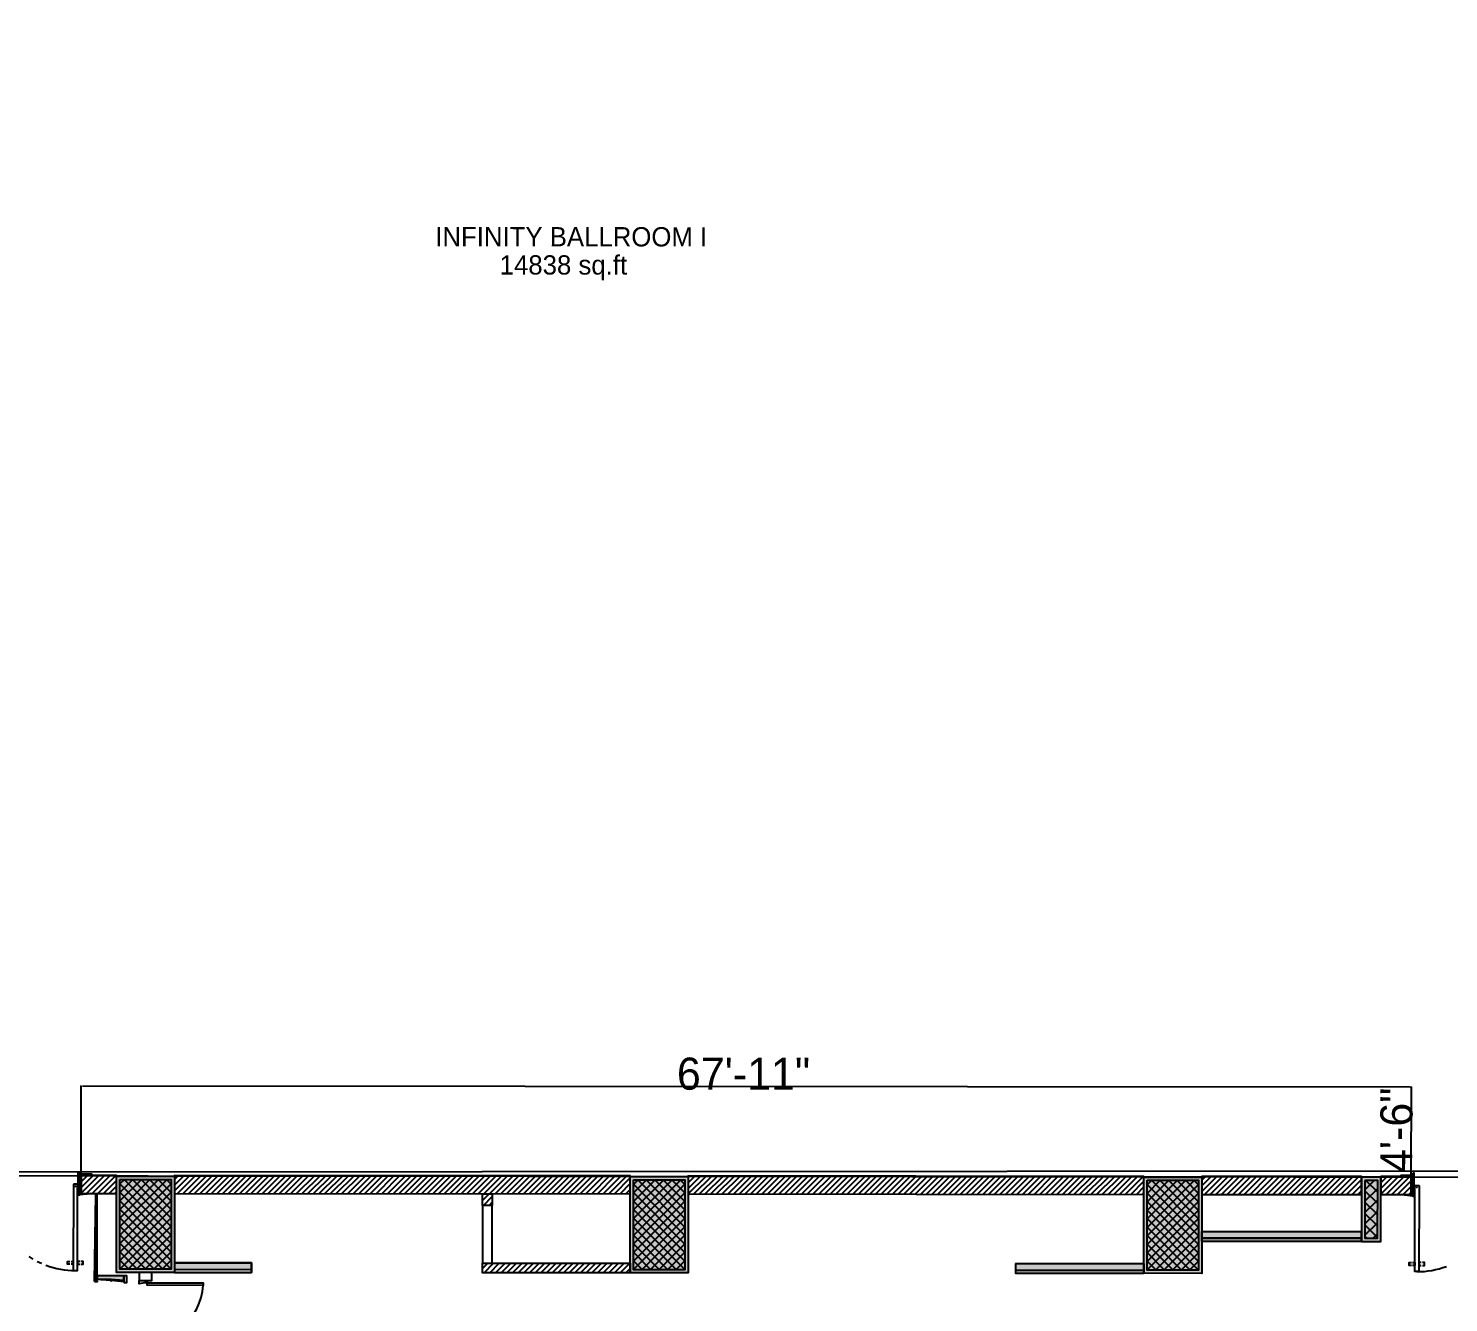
# Model space of a CAD drawing. Header units: millimetres. Extents: x -957 to 3394, y -3 to 3008.
# Drawn here: x 2041 to 2911, y 873 to 1653 of the extents above; entities that cross this region are included whole.
import ezdxf

# ---------------------------------------------------------------- set-up
doc = ezdxf.new("R2010")
doc.units = ezdxf.units.MM
for name, color, linetype in [('HATCHES', 7, 'CONTINUOUS'), ('PDF_0', 7, 'CONTINUOUS'), ('PDF_DOOR', 7, 'CONTINUOUS'), ('PDF_ELEVATION_5_LIGHT', 7, 'CONTINUOUS'), ('PDF_FRAMING-COLUMN', 7, 'CONTINUOUS'), ('PDF_FRAMING-COLUMN_HATCH', 7, 'CONTINUOUS'), ('PDF_HATCH', 7, 'CONTINUOUS'), ('PDF_I-DOOR', 7, 'CONTINUOUS'), ('PDF_I-DOOR-OPEN', 7, 'CONTINUOUS'), ('PDF_I-FURN-FIXD', 7, 'CONTINUOUS'), ('PDF_SHREM-CAD_6_CABLE', 7, 'CONTINUOUS'), ('PDF_SHREM_ACOUSTIC_WALL', 7, 'CONTINUOUS'), ('PDF_SHREM_NEW_BLK_WRK', 7, 'CONTINUOUS'), ('PDF_TEXT', 7, 'CONTINUOUS'), ('PDF_WALL', 7, 'CONTINUOUS')]:
    doc.layers.add(name, color=color, linetype=linetype)
doc.styles.add('PDF_ARIAL', font='PDF_ARIAL')

msp = doc.modelspace()

# ---------------------------------------------------------------- hatches: boundary and pattern name
at = {"layer": 'PDF_I-FURN-FIXD'}
msp.add_hatch(color=256, dxfattribs=at).paths.add_polyline_path([(2099.95, 886.39), (2099.95, 888.98), (2083.59, 888.99), (2083.59, 887.13), (2092.22, 887.12), (2092.22, 886.4)], flags=0)

# ---------------------------------------------------------------- linework, layer by layer
at = {"layer": 'HATCHES', "color": 253}
msp.add_lwpolyline([(712.53, 2126.9), (3285.08, 2124.7), (3284.08, 953.45), (711.53, 951.72), (712.53, 2126.9)], dxfattribs=at)
at = {"layer": 'PDF_0'}
for points in [[(2073.6, 1005.31), (2073.99, 1005.7)], [(2073.75, 950.56), (2073.79, 1005.51)], [(2074.58, 1005.5), (2887.81, 1004.81)], [(2888.4, 1004.61), (2888.8, 1005)], [(2888.55, 949.86), (2888.6, 1004.81)]]:
    msp.add_lwpolyline(points, dxfattribs=at)
at = {"layer": 'PDF_0', "color": 7}
msp.add_lwpolyline([(2869.89, 910.15), (2869.93, 949.48), (2858.13, 949.49), (2858.1, 910.16)], close=True, dxfattribs=at)
msp.add_solid([(2869.89, 910.15), (2869.93, 949.48), (2858.1, 910.16), (2858.13, 949.49)], dxfattribs=at)
at = {"layer": 'PDF_DOOR'}
msp.add_lwpolyline([(2148.49, 810.47, 0.390391), (2109.19, 846.89, 0.390392), (2148.56, 883.24, 0.390392)], format="xyb", dxfattribs=at)
for points in [[(2109.23, 886.22), (2114.14, 886.22), (2114.14, 884.72), (2112.57, 884.72), (2109.23, 884.25)], [(2114.14, 884.72), (2148.56, 884.69), (2148.56, 883.24), (2114.14, 883.27)]]:
    msp.add_lwpolyline(points, close=True, dxfattribs=at)
at = {"layer": 'PDF_ELEVATION_5_LIGHT', "color": 7}
for points in [[(2760.17, 916.14), (2760.16, 910.25), (2858.1, 910.16), (2858.1, 916.06)], [(2760.17, 916.14), (2760.16, 910.25), (2858.1, 910.16), (2858.1, 916.06)], [(2130.88, 897.02), (2130.88, 891.12), (2178.1, 891.08), (2178.1, 896.98)], [(2646.09, 896.58), (2646.09, 890.68), (2724.75, 890.61), (2724.75, 896.51)], [(2646.09, 896.58), (2646.09, 890.68), (2724.75, 890.61), (2724.75, 896.51)]]:
    msp.add_lwpolyline(points, close=True, dxfattribs=at)
at = {"layer": 'PDF_ELEVATION_5_LIGHT'}
for points in [[(2858.1, 916.06), (2760.17, 916.14)], [(2858.1, 910.16), (2760.16, 910.25)], [(2858.1, 912.13), (2760.17, 912.21)]]:
    msp.add_lwpolyline(points, close=True, dxfattribs=at)
for points in [[(2130.88, 897.02), (2178.1, 896.98)], [(2646.09, 896.58), (2724.75, 896.51)], [(2646.09, 896.58), (2724.75, 896.51)], [(2130.88, 893.08), (2178.1, 893.04)], [(2130.88, 891.12), (2178.1, 891.08)], [(2646.09, 892.64), (2724.75, 892.58)], [(2646.09, 892.64), (2724.75, 892.58)], [(2646.09, 890.68), (2724.75, 890.61)], [(2646.09, 890.68), (2724.75, 890.61)]]:
    msp.add_lwpolyline(points, dxfattribs=at)
at = {"layer": 'PDF_ELEVATION_5_LIGHT', "color": 7}
for points in [[(2760.17, 916.14), (2760.16, 910.25), (2858.1, 916.06), (2858.1, 910.16)], [(2760.17, 916.14), (2760.16, 910.25), (2858.1, 916.06), (2858.1, 910.16)], [(2130.88, 897.02), (2130.88, 891.12), (2178.1, 896.98), (2178.1, 891.08)], [(2646.09, 896.58), (2646.09, 890.68), (2724.75, 896.51), (2724.75, 890.61)], [(2646.09, 896.58), (2646.09, 890.68), (2724.75, 896.51), (2724.75, 890.61)]]:
    msp.add_solid(points, dxfattribs=at)
at = {"layer": 'PDF_FRAMING-COLUMN'}
for points in [[(2095.52, 950.14), (2130.91, 950.11), (2130.86, 891.12), (2095.47, 891.15)], [(2410.16, 949.87), (2445.56, 949.84), (2445.5, 890.85), (2410.11, 890.88)], [(2724.8, 949.6), (2760.2, 949.57), (2760.15, 890.58), (2724.75, 890.61)], [(2858.13, 949.49), (2858.1, 910.16), (2869.89, 910.15), (2869.93, 949.48)], [(2097.48, 948.17), (2128.95, 948.15), (2128.9, 893.09), (2097.43, 893.11)], [(2412.12, 947.91), (2443.59, 947.88), (2443.54, 892.82), (2412.08, 892.84)], [(2726.76, 947.64), (2758.23, 947.61), (2758.18, 892.55), (2726.72, 892.57)], [(2860.09, 947.52), (2860.06, 912.12), (2867.93, 912.12), (2867.96, 947.52)]]:
    msp.add_lwpolyline(points, close=True, dxfattribs=at)
at = {"layer": 'PDF_FRAMING-COLUMN_HATCH'}
for points in [[(2097.45, 914.06), (2128.94, 945.5)], [(2097.45, 908.84), (2128.94, 940.28)], [(2097.46, 924.49), (2121.17, 948.15)], [(2097.46, 919.27), (2126.38, 948.15)], [(2097.47, 940.13), (2105.52, 948.17)], [(2097.47, 934.92), (2110.74, 948.16)], [(2097.47, 929.7), (2115.95, 948.16)], [(2128.91, 908.82), (2097.47, 940.31)], [(2097.48, 945.35), (2100.31, 948.17)], [(2128.92, 914.03), (2097.48, 945.52)], [(2128.92, 919.25), (2100.04, 948.17)], [(2128.93, 924.46), (2105.26, 948.17)], [(2128.93, 929.68), (2110.47, 948.16)], [(2128.93, 934.89), (2115.69, 948.16)], [(2128.94, 940.1), (2120.9, 948.15)], [(2128.94, 945.32), (2126.12, 948.15)], [(2412.09, 913.79), (2443.58, 945.23)], [(2412.09, 908.58), (2443.58, 940.01)], [(2412.1, 924.22), (2435.81, 947.89)], [(2412.1, 919), (2441.02, 947.88)], [(2412.11, 934.65), (2425.38, 947.89)], [(2412.11, 929.43), (2430.6, 947.89)], [(2412.12, 945.08), (2414.95, 947.9)], [(2412.12, 939.86), (2420.17, 947.9)], [(2443.56, 913.76), (2412.12, 945.25)], [(2443.55, 908.55), (2412.12, 940.04)], [(2443.56, 918.98), (2414.69, 947.9)], [(2443.57, 924.19), (2419.9, 947.9)], [(2443.57, 929.41), (2425.11, 947.89)], [(2443.58, 934.62), (2430.33, 947.89)], [(2443.58, 939.84), (2435.54, 947.89)], [(2443.58, 945.05), (2440.76, 947.88)], [(2726.73, 908.31), (2758.22, 939.74)], [(2726.74, 923.95), (2750.45, 947.62)], [(2726.74, 918.74), (2755.67, 947.61)], [(2726.74, 913.52), (2758.23, 944.96)], [(2726.75, 934.38), (2740.02, 947.62)], [(2726.75, 929.16), (2745.24, 947.62)], [(2726.76, 944.81), (2729.59, 947.63)], [(2726.76, 939.59), (2734.81, 947.63)], [(2758.2, 913.49), (2726.76, 944.98)], [(2758.2, 908.28), (2726.76, 939.77)], [(2758.2, 918.71), (2729.33, 947.63)], [(2758.21, 923.92), (2734.54, 947.63)], [(2758.21, 929.14), (2739.76, 947.63)], [(2758.22, 934.35), (2744.97, 947.62)], [(2758.22, 939.57), (2750.19, 947.62)], [(2758.23, 944.78), (2755.4, 947.61)], [(2860.08, 934.81), (2867.96, 942.67)], [(2860.09, 941.76), (2865.85, 947.52)], [(2860.09, 941.24), (2867.95, 933.37)], [(2860.76, 947.52), (2867.95, 940.32)], [(2867.72, 947.52), (2867.96, 947.27)], [(2097.44, 903.63), (2128.93, 935.07)], [(2128.91, 903.6), (2097.47, 935.09)], [(2412.08, 903.36), (2443.58, 934.8)], [(2443.55, 903.33), (2412.11, 934.82)], [(2726.73, 903.09), (2758.22, 934.53)], [(2758.19, 903.06), (2726.75, 934.56)], [(2860.08, 927.86), (2867.95, 935.72)], [(2860.08, 934.29), (2867.94, 926.41)], [(2097.43, 893.2), (2128.93, 924.64)], [(2097.44, 898.42), (2128.93, 929.85)], [(2128.9, 893.17), (2097.46, 924.66)], [(2128.9, 898.39), (2097.47, 929.88)], [(2412.08, 898.15), (2443.57, 929.58)], [(2412.08, 892.93), (2443.57, 924.37)], [(2443.54, 892.9), (2412.1, 924.4)], [(2443.54, 898.12), (2412.11, 929.61)], [(2726.72, 897.88), (2758.21, 929.31)], [(2726.72, 892.66), (2758.21, 924.1)], [(2758.18, 892.64), (2726.74, 924.13)], [(2758.19, 897.85), (2726.75, 929.34)], [(2860.07, 920.91), (2867.94, 928.76)], [(2860.08, 927.33), (2867.94, 919.46)], [(2118.56, 893.09), (2097.45, 914.24)], [(2123.77, 893.09), (2097.46, 919.45)], [(2102.56, 893.11), (2128.92, 919.42)], [(2107.77, 893.1), (2128.92, 914.21)], [(2433.2, 892.82), (2412.09, 913.97)], [(2438.41, 892.82), (2412.1, 919.18)], [(2417.2, 892.84), (2443.56, 919.15)], [(2422.42, 892.83), (2443.56, 913.94)], [(2753.06, 892.55), (2726.74, 918.91)], [(2747.84, 892.56), (2726.74, 913.7)], [(2731.84, 892.57), (2758.2, 918.89)], [(2737.06, 892.57), (2758.2, 913.67)], [(2860.06, 913.43), (2861.37, 912.12)], [(2860.07, 913.95), (2867.94, 921.81)], [(2860.07, 920.38), (2867.93, 912.51)], [(2865.19, 912.12), (2867.93, 914.86)], [(2113.34, 893.1), (2097.45, 909.02)], [(2112.99, 893.1), (2128.91, 908.99)], [(2427.99, 892.83), (2412.09, 908.75)], [(2427.63, 892.83), (2443.55, 908.73)], [(2742.63, 892.56), (2726.73, 908.48)], [(2742.27, 892.56), (2758.2, 908.46)], [(2108.13, 893.1), (2097.44, 903.81)], [(2102.91, 893.11), (2097.44, 898.59)], [(2118.2, 893.09), (2128.91, 903.78)], [(2123.42, 893.09), (2128.9, 898.57)], [(2417.56, 892.84), (2412.08, 898.32)], [(2422.77, 892.83), (2412.09, 903.54)], [(2432.85, 892.83), (2443.55, 903.51)], [(2438.06, 892.82), (2443.54, 898.3)], [(2732.2, 892.57), (2726.72, 898.05)], [(2737.41, 892.56), (2726.73, 903.27)], [(2747.49, 892.56), (2758.19, 903.24)], [(2752.7, 892.55), (2758.19, 898.03)], [(2097.7, 893.11), (2097.43, 893.38)], [(2128.63, 893.09), (2128.9, 893.35)], [(2412.34, 892.84), (2412.08, 893.11)], [(2443.27, 892.82), (2443.54, 893.08)], [(2726.98, 892.57), (2726.72, 892.84)], [(2757.92, 892.55), (2758.18, 892.81)]]:
    msp.add_lwpolyline(points, dxfattribs=at)
for points in [[(2095.52, 950.14), (2130.91, 950.11), (2095.47, 891.15), (2130.86, 891.12)], [(2410.16, 949.87), (2445.56, 949.84), (2410.11, 890.88), (2445.5, 890.85)], [(2724.8, 949.6), (2760.2, 949.57), (2724.75, 890.61), (2760.15, 890.58)], [(2858.13, 949.49), (2858.1, 910.16), (2869.93, 949.48), (2869.89, 910.15)], [(2097.48, 948.17), (2128.95, 948.15), (2097.43, 893.11), (2128.9, 893.09)], [(2412.12, 947.91), (2443.59, 947.88), (2412.08, 892.84), (2443.54, 892.82)], [(2726.76, 947.64), (2758.23, 947.61), (2726.72, 892.57), (2758.18, 892.55)], [(2860.09, 947.52), (2860.06, 912.12), (2867.96, 947.52), (2867.93, 912.12)]]:
    msp.add_solid(points, dxfattribs=at)
at = {"layer": 'PDF_HATCH'}
for points in [[(2073.74, 946.62), (2077.69, 950.55)], [(2073.74, 943.14), (2081.16, 950.55)], [(2073.74, 939.66), (2084.64, 950.55)], [(2073.75, 950.09), (2074.21, 950.55)], [(2077.09, 939.54), (2088.11, 950.54)], [(2080.57, 939.54), (2091.59, 950.54)], [(2084.05, 939.53), (2095.07, 950.54)], [(2130.91, 948.11), (2133.31, 950.5)], [(2130.91, 944.64), (2136.78, 950.5)], [(2130.91, 941.16), (2140.26, 950.5)], [(2132.71, 939.49), (2143.74, 950.49)], [(2136.19, 939.49), (2147.21, 950.49)], [(2139.67, 939.49), (2150.69, 950.49)], [(2143.14, 939.48), (2154.16, 950.49)], [(2146.62, 939.48), (2157.64, 950.48)], [(2150.1, 939.48), (2161.12, 950.48)], [(2153.57, 939.47), (2164.59, 950.48)], [(2157.05, 939.47), (2168.07, 950.47)], [(2160.52, 939.47), (2171.55, 950.47)], [(2164, 939.46), (2175.02, 950.47)], [(2167.48, 939.46), (2178.5, 950.46)], [(2170.95, 939.46), (2181.98, 950.46)], [(2174.43, 939.46), (2185.45, 950.46)], [(2177.91, 939.45), (2188.93, 950.46)], [(2181.38, 939.45), (2192.4, 950.45)], [(2184.86, 939.45), (2195.88, 950.45)], [(2188.34, 939.44), (2199.36, 950.45)], [(2191.81, 939.44), (2202.83, 950.44)], [(2195.29, 939.44), (2206.31, 950.44)], [(2198.76, 939.43), (2209.79, 950.44)], [(2202.24, 939.43), (2213.26, 950.44)], [(2205.72, 939.43), (2216.74, 950.43)], [(2209.19, 939.43), (2220.22, 950.43)], [(2212.67, 939.42), (2223.69, 950.43)], [(2216.15, 939.42), (2227.17, 950.42)], [(2219.62, 939.42), (2230.64, 950.42)], [(2223.1, 939.41), (2234.12, 950.42)], [(2226.58, 939.41), (2237.6, 950.41)], [(2230.05, 939.41), (2241.07, 950.41)], [(2233.53, 939.41), (2244.55, 950.41)], [(2237, 939.4), (2248.03, 950.41)], [(2240.48, 939.4), (2251.5, 950.4)], [(2243.96, 939.4), (2254.98, 950.4)], [(2247.43, 939.39), (2258.45, 950.4)], [(2250.91, 939.39), (2261.93, 950.39)], [(2254.39, 939.39), (2265.41, 950.39)], [(2257.86, 939.38), (2268.88, 950.39)], [(2261.34, 939.38), (2272.36, 950.38)], [(2264.81, 939.38), (2275.84, 950.38)], [(2268.29, 939.38), (2279.31, 950.38)], [(2271.77, 939.37), (2282.79, 950.38)], [(2275.24, 939.37), (2286.27, 950.37)], [(2278.72, 939.37), (2289.74, 950.37)], [(2282.2, 939.36), (2293.22, 950.37)], [(2285.67, 939.36), (2296.69, 950.36)], [(2289.15, 939.36), (2300.17, 950.36)], [(2292.63, 939.35), (2303.65, 950.36)], [(2296.1, 939.35), (2307.12, 950.35)], [(2299.58, 939.35), (2310.6, 950.35)], [(2303.05, 939.35), (2314.08, 950.35)], [(2306.53, 939.34), (2317.55, 950.35)], [(2310.01, 939.34), (2321.03, 950.34)], [(2313.48, 939.34), (2324.51, 950.34)], [(2316.96, 939.33), (2327.98, 950.34)], [(2320.44, 939.33), (2331.46, 950.33)], [(2323.91, 939.33), (2334.93, 950.33)], [(2327.39, 939.32), (2338.41, 950.33)], [(2330.86, 939.32), (2341.89, 950.33)], [(2334.34, 939.32), (2345.36, 950.32)], [(2337.82, 939.32), (2348.84, 950.32)], [(2341.29, 939.31), (2352.32, 950.32)], [(2344.77, 939.31), (2355.79, 950.31)], [(2348.25, 939.31), (2359.27, 950.31)], [(2351.72, 939.3), (2362.74, 950.31)], [(2355.2, 939.3), (2366.22, 950.3)], [(2358.68, 939.3), (2369.7, 950.3)], [(2362.15, 939.3), (2373.17, 950.3)], [(2365.63, 939.29), (2376.65, 950.3)], [(2369.1, 939.29), (2380.13, 950.29)], [(2372.58, 939.29), (2383.6, 950.29)], [(2376.06, 939.28), (2387.08, 950.29)], [(2379.53, 939.28), (2390.56, 950.28)], [(2383.01, 939.28), (2394.03, 950.28)], [(2386.49, 939.27), (2397.51, 950.28)], [(2389.96, 939.27), (2400.98, 950.27)], [(2393.44, 939.27), (2404.46, 950.27)], [(2396.92, 939.27), (2407.94, 950.27)], [(2400.39, 939.26), (2410.16, 949.01)], [(2445.55, 946.14), (2449.65, 950.23)], [(2445.55, 942.66), (2453.13, 950.23)], [(2445.56, 949.62), (2446.18, 950.24)], [(2445.58, 939.22), (2456.61, 950.23)], [(2449.06, 939.22), (2460.08, 950.22)], [(2452.54, 939.22), (2463.56, 950.22)], [(2456.01, 939.21), (2467.03, 950.22)], [(2459.49, 939.21), (2470.51, 950.22)], [(2462.97, 939.21), (2473.99, 950.21)], [(2466.44, 939.21), (2477.46, 950.21)], [(2469.92, 939.2), (2480.94, 950.21)], [(2473.39, 939.2), (2484.42, 950.2)], [(2476.87, 939.2), (2487.89, 950.2)], [(2480.35, 939.19), (2491.37, 950.2)], [(2483.82, 939.19), (2494.85, 950.19)], [(2487.3, 939.19), (2498.32, 950.19)], [(2490.78, 939.19), (2501.8, 950.19)], [(2494.25, 939.18), (2505.27, 950.19)], [(2497.73, 939.18), (2508.75, 950.18)], [(2501.21, 939.18), (2512.23, 950.18)], [(2504.68, 939.17), (2515.7, 950.18)], [(2508.16, 939.17), (2519.18, 950.17)], [(2511.63, 939.17), (2522.66, 950.17)], [(2515.11, 939.16), (2526.13, 950.17)], [(2518.59, 939.16), (2529.61, 950.16)], [(2522.06, 939.16), (2533.09, 950.16)], [(2525.54, 939.16), (2536.56, 950.16)], [(2529.02, 939.15), (2540.04, 950.16)], [(2532.49, 939.15), (2543.51, 950.15)], [(2535.97, 939.15), (2546.99, 950.15)], [(2539.44, 939.14), (2550.47, 950.15)], [(2542.92, 939.14), (2553.94, 950.14)], [(2546.4, 939.14), (2557.42, 950.14)], [(2549.87, 939.13), (2560.9, 950.14)], [(2553.35, 939.13), (2564.37, 950.13)], [(2556.83, 939.13), (2567.85, 950.13)], [(2560.3, 939.13), (2571.32, 950.13)], [(2563.78, 939.12), (2574.8, 950.13)], [(2567.26, 939.12), (2578.28, 950.12)], [(2570.73, 939.12), (2581.75, 950.12)], [(2574.21, 939.11), (2585.23, 950.12)], [(2577.68, 939.11), (2588.71, 950.11)], [(2581.16, 939.11), (2592.18, 950.11)], [(2584.64, 939.1), (2595.66, 950.11)], [(2588.11, 939.1), (2599.14, 950.1)], [(2591.59, 939.1), (2602.61, 950.1)], [(2595.07, 939.1), (2606.09, 950.1)], [(2598.54, 939.09), (2609.56, 950.1)], [(2602.02, 939.09), (2613.04, 950.09)], [(2605.5, 939.09), (2616.52, 950.09)], [(2608.97, 939.08), (2619.99, 950.09)], [(2612.45, 939.08), (2623.47, 950.08)], [(2615.92, 939.08), (2626.95, 950.08)], [(2619.4, 939.08), (2630.42, 950.08)], [(2622.88, 939.07), (2633.9, 950.08)], [(2626.35, 939.07), (2637.37, 950.07)], [(2629.83, 939.07), (2640.85, 950.07)], [(2633.31, 939.06), (2644.33, 950.07)], [(2636.78, 939.06), (2647.8, 950.06)], [(2640.26, 939.06), (2651.28, 950.06)], [(2643.73, 939.05), (2654.76, 950.06)], [(2647.21, 939.05), (2658.23, 950.05)], [(2650.69, 939.05), (2661.71, 950.05)], [(2654.16, 939.05), (2665.19, 950.05)], [(2657.64, 939.04), (2668.66, 950.05)], [(2661.12, 939.04), (2672.14, 950.04)], [(2664.59, 939.04), (2675.61, 950.04)], [(2668.07, 939.03), (2679.09, 950.04)], [(2671.55, 939.03), (2682.57, 950.03)], [(2675.02, 939.03), (2686.04, 950.03)], [(2678.5, 939.02), (2689.52, 950.03)], [(2681.97, 939.02), (2693, 950.02)], [(2685.45, 939.02), (2696.47, 950.02)], [(2688.93, 939.02), (2699.95, 950.02)], [(2692.4, 939.01), (2703.43, 950.02)], [(2695.88, 939.01), (2706.9, 950.01)], [(2699.36, 939.01), (2710.38, 950.01)], [(2702.83, 939), (2713.85, 950.01)], [(2706.31, 939), (2717.33, 950)], [(2709.79, 939), (2720.81, 950)], [(2713.26, 938.99), (2724.28, 950)], [(2760.19, 944.17), (2766, 949.96)], [(2760.19, 940.69), (2761, 941.5), (2769.48, 949.96)], [(2760.2, 947.64), (2762.52, 949.97)], [(2761.93, 938.95), (2763.75, 940.77), (2772.95, 949.96)], [(2765.41, 938.95), (2766.51, 940.05), (2776.43, 949.95)], [(2768.88, 938.95), (2769.27, 939.33), (2779.9, 949.95)], [(2772.36, 938.94), (2783.38, 949.95)], [(2775.84, 938.94), (2786.86, 949.94)], [(2779.31, 938.94), (2790.33, 949.94)], [(2782.79, 938.94), (2793.81, 949.94)], [(2786.26, 938.93), (2797.29, 949.94)], [(2789.74, 938.93), (2800.76, 949.93)], [(2793.22, 938.93), (2804.24, 949.93)], [(2796.69, 938.92), (2807.72, 949.93)], [(2800.17, 938.92), (2811.19, 949.92)], [(2803.65, 938.92), (2814.67, 949.92)], [(2807.12, 938.91), (2818.14, 949.92)], [(2810.6, 938.91), (2821.62, 949.91)], [(2814.08, 938.91), (2825.1, 949.91)], [(2817.55, 938.91), (2828.57, 949.91)], [(2821.03, 938.9), (2832.05, 949.91)], [(2824.5, 938.9), (2835.53, 949.9)], [(2827.98, 938.9), (2839, 949.9)], [(2831.46, 938.89), (2842.48, 949.9)], [(2834.93, 938.89), (2845.95, 949.89)], [(2838.41, 938.89), (2849.43, 949.89)], [(2841.89, 938.88), (2852.91, 949.89)], [(2845.36, 938.88), (2856.38, 949.88)], [(2869.92, 942.56), (2877.24, 949.87)], [(2869.92, 939.08), (2880.72, 949.86)], [(2869.93, 949.51), (2870.29, 949.87)], [(2869.93, 946.04), (2873.77, 949.87)], [(2873.17, 938.86), (2884.19, 949.86)], [(2876.65, 938.86), (2887.67, 949.86)], [(2087.52, 939.53), (2095.51, 947.51)], [(2091, 939.53), (2095.51, 944.03)], [(2094.47, 939.52), (2095.51, 940.56)], [(2403.87, 939.26), (2410.15, 945.54)], [(2407.34, 939.26), (2410.15, 942.06)], [(2716.74, 938.99), (2724.8, 947.04)], [(2720.21, 938.99), (2724.8, 943.56)], [(2723.69, 938.99), (2724.79, 940.09)], [(2848.84, 938.88), (2849.29, 939.33), (2858.13, 948.15)], [(2852.31, 938.88), (2853.99, 940.55), (2858.13, 944.68)], [(2855.79, 938.87), (2858.12, 941.2)], [(2880.13, 938.85), (2888.55, 947.26)], [(2883.6, 938.85), (2888.55, 943.79)], [(2887.08, 938.85), (2888.54, 940.31)]]:
    msp.add_lwpolyline(points, dxfattribs=at)
at = {"layer": 'PDF_I-DOOR'}
for points in [[(2072.79, 952.75), (2072.78, 938.51), (2072.01, 938.51), (2072.02, 952.75)], [(2889.51, 952.05), (2889.5, 937.81), (2890.27, 937.81), (2890.28, 952.05)]]:
    msp.add_lwpolyline(points, close=True, dxfattribs=at)
for points in [[(2069, 944.81), (2068.95, 892.34), (2071.54, 892.34), (2071.59, 944.81, 0.414216), (2071.24, 945.15), (2069.34, 945.16, 0.414216)], [(2893.29, 944.11), (2893.25, 891.63), (2890.66, 891.63), (2890.71, 944.11, -0.414172), (2891.05, 944.45), (2892.95, 944.45, -0.414216)]]:
    msp.add_lwpolyline(points, format="xyb", close=True, dxfattribs=at)
for points in [[(2069.94, 943.6), (2070.64, 944.29)], [(2079.61, 939.54), (2072.78, 938.85), (2079.61, 939.54)], [(2891.65, 942.9), (2892.34, 943.59)], [(2882.67, 938.85), (2889.5, 938.15), (2882.67, 938.85)], [(2066.86, 896.13), (2065.5, 896.14), (2065.5, 897.86), (2066.86, 897.86)], [(2067.6, 897.86), (2068.96, 897.86), (2068.95, 896.13), (2067.59, 896.13)], [(2072.9, 897.85), (2071.55, 897.86), (2071.55, 896.13), (2072.9, 896.13)], [(2073.64, 896.13), (2075, 896.13), (2075, 897.85), (2073.64, 897.85)], [(2888.57, 895.43), (2887.21, 895.43), (2887.21, 897.16), (2888.57, 897.16)], [(2889.31, 897.16), (2890.66, 897.16), (2890.66, 895.43), (2889.3, 895.43)], [(2894.61, 897.15), (2893.25, 897.15), (2893.26, 895.43), (2894.61, 895.43)], [(2895.35, 895.43), (2896.7, 895.42), (2896.71, 897.15), (2895.35, 897.15)]]:
    msp.add_lwpolyline(points, dxfattribs=at)
at = {"layer": 'PDF_I-DOOR-OPEN'}
for centre, radius, start, end in [((2070.14, 943.79), 51.45, 236.44438, 239.72913), ((2070.15, 943.82), 51.48, 243.01509, 246.29805), ((2070.14, 943.8), 51.46, 249.58113, 270.11464), ((2892.15, 943.1), 51.46, 269.78748, 290.32075)]:
    msp.add_arc(centre, radius, start, end, dxfattribs=at)
at = {"layer": 'PDF_I-FURN-FIXD'}
for points in [[(2080.08, 950.55), (2072.79, 950.56), (2072.79, 951.54), (2080.08, 951.53)], [(2882.22, 949.86), (2889.51, 949.86), (2889.51, 950.6), (2882.22, 950.61)], [(2082.69, 887.13), (2083.59, 887.13), (2083.64, 938.89), (2082.74, 938.89)], [(2099.95, 886.39), (2099.95, 888.98), (2083.59, 888.99), (2083.59, 887.13), (2092.22, 887.12)], [(2099.95, 884.95), (2101.74, 884.95), (2101.75, 888.98), (2099.95, 888.98)]]:
    msp.add_lwpolyline(points, close=True, dxfattribs=at)
for points in [[(2081.97, 885.69), (2082.74, 938.89), (2081.97, 885.69)], [(2081.97, 885.69), (2083.77, 885.69), (2082.69, 886.41)], [(2082.69, 887.13), (2092.22, 886.4), (2082.69, 887.13)], [(2092.22, 886.4), (2091.86, 885.32)], [(2099.95, 885.67), (2092.22, 886.4), (2099.95, 885.67)]]:
    msp.add_lwpolyline(points, dxfattribs=at)
at = {"layer": 'PDF_SHREM-CAD_6_CABLE', "color": 253}
msp.add_lwpolyline([(712.53, 2126.9), (3285.08, 2124.7), (3284.08, 949.12), (711.53, 951.32)], close=True, dxfattribs=at)
at = {"layer": 'PDF_SHREM_ACOUSTIC_WALL'}
for points in [[(2073.74, 939.54), (2095.51, 939.52), (2095.52, 950.54), (2073.75, 950.55)], [(2130.9, 939.49), (2410.15, 939.25), (2410.16, 950.27), (2130.91, 950.51)], [(2445.55, 939.22), (2724.79, 938.99), (2724.8, 950), (2445.56, 950.24)], [(2760.19, 938.95), (2858.12, 938.87), (2858.13, 949.88), (2760.2, 949.97)], [(2869.92, 938.86), (2888.54, 938.85), (2888.55, 949.86), (2869.93, 949.87)]]:
    msp.add_lwpolyline(points, close=True, dxfattribs=at)
at = {"layer": 'PDF_SHREM_NEW_BLK_WRK'}
for points in [[(2325.57, 932.25), (2319.67, 932.25), (2319.64, 896.86), (2325.54, 896.85)], [(2319.68, 939.33), (2325.58, 939.33), (2325.57, 932.25), (2319.67, 932.25)], [(2410.1, 896.78), (2410.1, 890.88), (2319.64, 890.95), (2319.64, 896.86)]]:
    msp.add_lwpolyline(points, close=True, dxfattribs=at)
for points in [[(2319.67, 935.24), (2323.77, 939.33)], [(2319.68, 938.71), (2320.3, 939.33)], [(2320.17, 932.25), (2325.58, 937.65)], [(2323.64, 932.25), (2325.57, 934.18)], [(2319.64, 893.52), (2322.98, 896.85)], [(2320.55, 890.95), (2326.45, 896.85)], [(2324.03, 890.95), (2329.93, 896.85)], [(2327.5, 890.95), (2333.41, 896.84)], [(2330.98, 890.95), (2336.88, 896.84)], [(2334.45, 890.94), (2340.36, 896.84)], [(2337.93, 890.94), (2343.84, 896.83)], [(2341.41, 890.94), (2347.31, 896.83)], [(2344.88, 890.93), (2350.79, 896.83)], [(2348.36, 890.93), (2354.27, 896.83)], [(2351.84, 890.93), (2357.74, 896.82)], [(2355.31, 890.92), (2361.22, 896.82)], [(2358.79, 890.92), (2364.69, 896.82)], [(2362.27, 890.92), (2368.17, 896.81)], [(2365.74, 890.92), (2371.65, 896.81)], [(2369.22, 890.91), (2375.12, 896.81)], [(2372.69, 890.91), (2378.6, 896.81)], [(2376.17, 890.91), (2382.08, 896.8)], [(2379.65, 890.9), (2385.55, 896.8)], [(2383.12, 890.9), (2389.03, 896.8)], [(2386.6, 890.9), (2392.51, 896.79)], [(2390.08, 890.9), (2395.98, 896.79)], [(2393.55, 890.89), (2399.46, 896.79)], [(2397.03, 890.89), (2402.93, 896.78)], [(2400.51, 890.89), (2406.41, 896.78)], [(2403.98, 890.88), (2409.89, 896.78)], [(2407.46, 890.88), (2410.1, 893.52)]]:
    msp.add_lwpolyline(points, dxfattribs=at)
at = {"layer": 'PDF_WALL'}
for points in [[(2760.16, 910.25), (2760.17, 916.14)], [(2858.1, 910.16), (2858.1, 916.06)], [(2109.23, 886.22), (2117.09, 886.21), (2117.1, 891.13), (2109.23, 891.14)]]:
    msp.add_lwpolyline(points, close=True, dxfattribs=at)
for points in [[(2130.88, 897.02), (2130.88, 891.12)], [(2178.1, 896.98), (2178.1, 891.08)], [(2646.09, 896.58), (2646.09, 890.68)], [(2646.09, 896.58), (2646.09, 890.68)], [(2724.75, 896.51), (2724.75, 890.61)], [(2724.75, 896.51), (2724.75, 890.61)]]:
    msp.add_lwpolyline(points, dxfattribs=at)

# ---------------------------------------------------------------- texts
at = {"layer": 'PDF_TEXT', "attachment_point": 7, "style": 'PDF_ARIAL'}
for s, insert, char_height, width, rotation in [('INFINITY BALLROOM I', (2290.67, 1519.64), 11.7991, 165.8424, 359.951), ('14838 sq.ft', (2330.13, 1498.93), 11.7991, 87.5142, 359.951), ('67\'-11"', (2438.69, 1002.81), 19.665, 83.0304, 359.951), ('4\'-6"', (2889.51, 952.05), 19.665, 63.3653, 89.951)]:
    msp.add_mtext(s, dxfattribs=dict(at, insert=insert, char_height=char_height, width=width, rotation=rotation))

doc.saveas('drawing.dxf')
